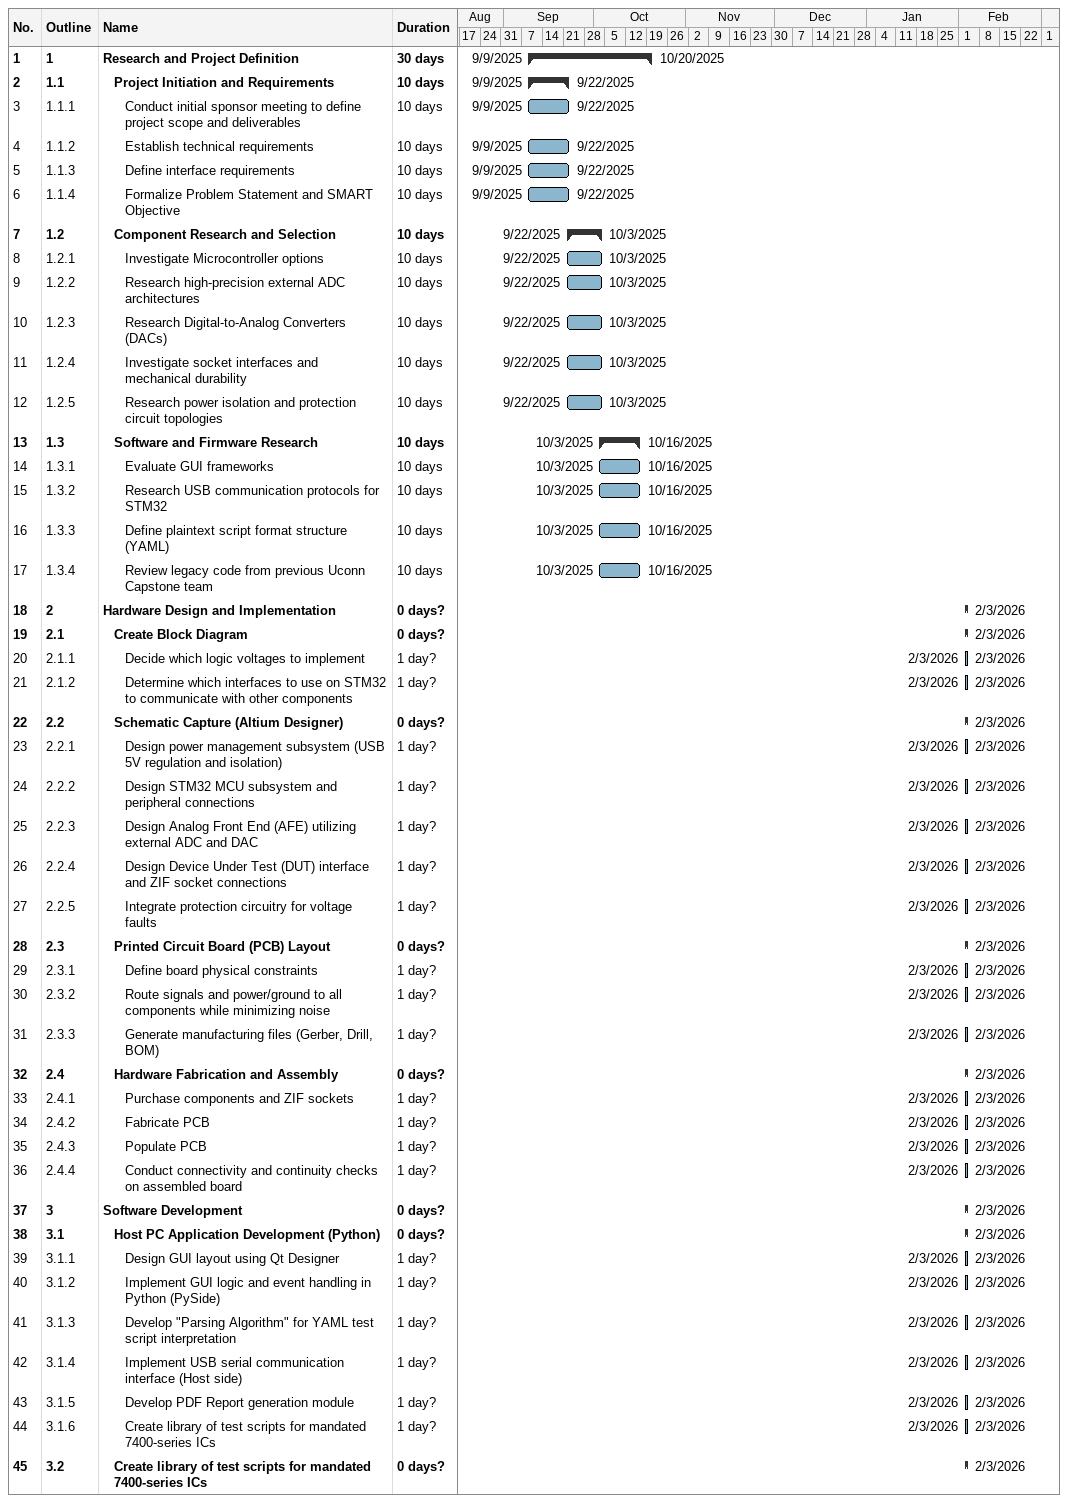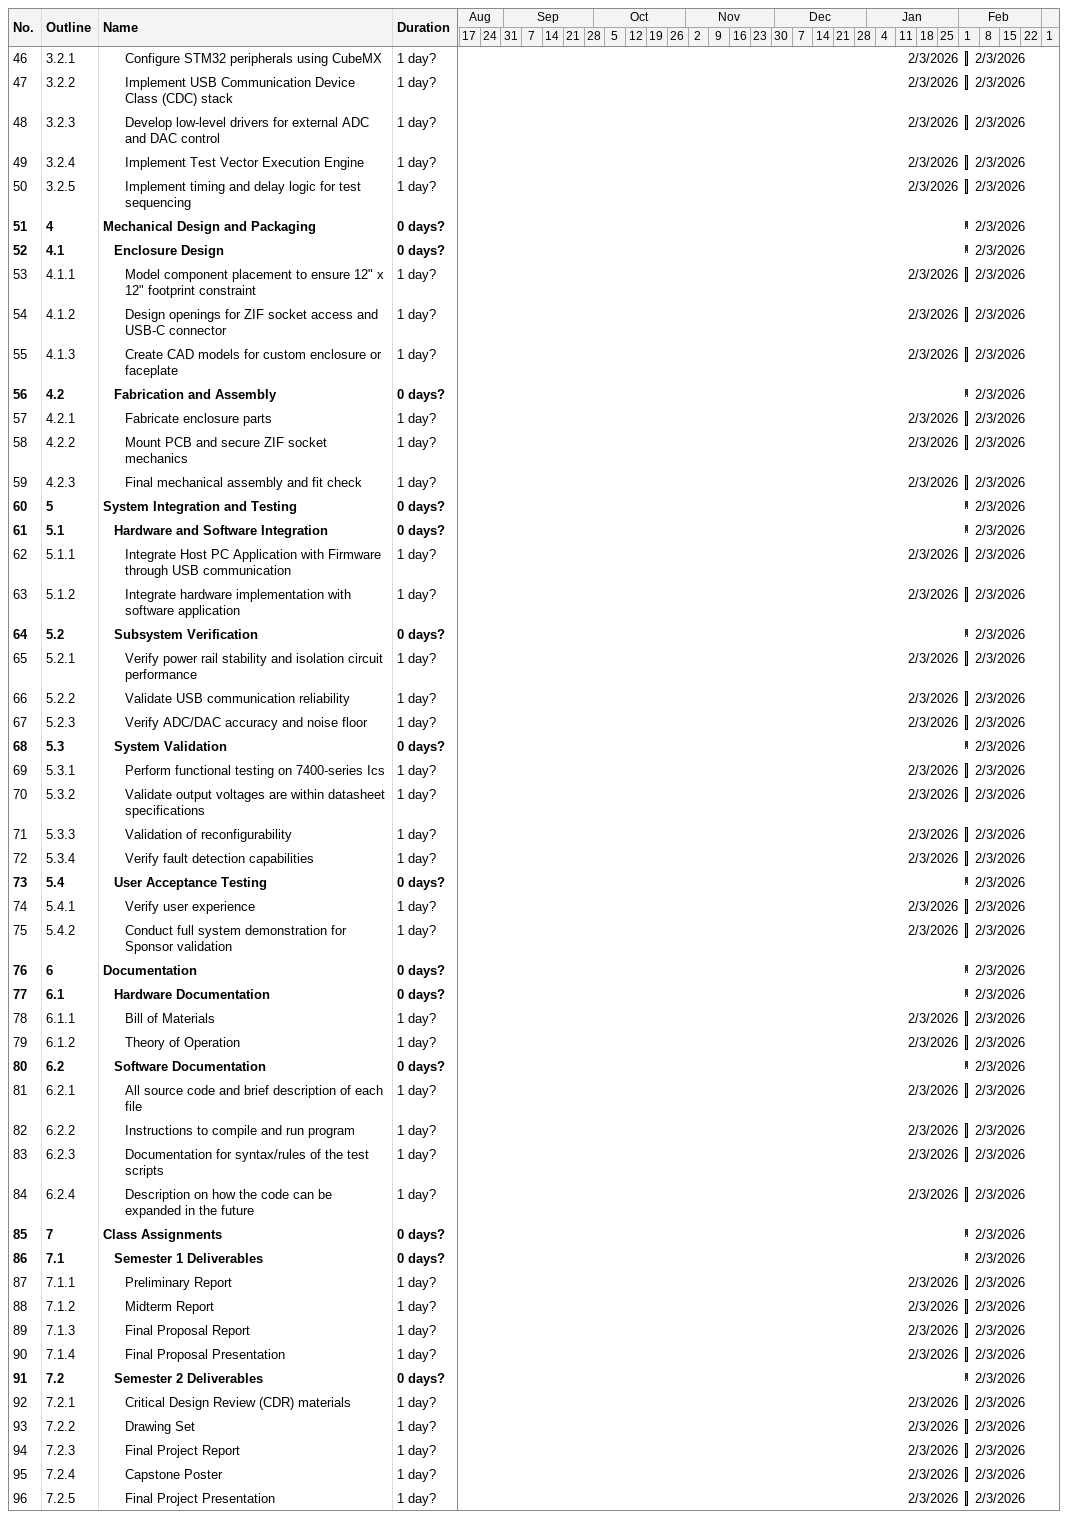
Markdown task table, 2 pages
| ID | WBS | Task | Duration | Start | Finish |
|---|---|---|---|---|---|
| 1 | 1 | **Research and Project Definition** | 30d | 2025-09-09 | 2025-10-20 |
| 2 | 1.1 | **Project Initiation and Requirements** | 10d | 2025-09-09 | 2025-09-22 |
| 3 | 1.1.1 | Conduct initial sponsor meeting to define project scope and deliverables | 10d | 2025-09-09 | 2025-09-22 |
| 4 | 1.1.2 | Establish technical requirements | 10d | 2025-09-09 | 2025-09-22 |
| 5 | 1.1.3 | Define interface requirements | 10d | 2025-09-09 | 2025-09-22 |
| 6 | 1.1.4 | Formalize Problem Statement and SMART Objective | 10d | 2025-09-09 | 2025-09-22 |
| 7 | 1.2 | **Component Research and Selection** | 10d | 2025-09-22 | 2025-10-03 |
| 8 | 1.2.1 | Investigate Microcontroller options | 10d | 2025-09-22 | 2025-10-03 |
| 9 | 1.2.2 | Research high-precision external ADC architectures | 10d | 2025-09-22 | 2025-10-03 |
| 10 | 1.2.3 | Research Digital-to-Analog Converters (DACs) | 10d | 2025-09-22 | 2025-10-03 |
| 11 | 1.2.4 | Investigate socket interfaces and mechanical durability | 10d | 2025-09-22 | 2025-10-03 |
| 12 | 1.2.5 | Research power isolation and protection circuit topologies | 10d | 2025-09-22 | 2025-10-03 |
| 13 | 1.3 | **Software and Firmware Research** | 10d | 2025-10-03 | 2025-10-16 |
| 14 | 1.3.1 | Evaluate GUI frameworks | 10d | 2025-10-03 | 2025-10-16 |
| 15 | 1.3.2 | Research USB communication protocols for STM32 | 10d | 2025-10-03 | 2025-10-16 |
| 16 | 1.3.3 | Define plaintext script format structure (YAML) | 10d | 2025-10-03 | 2025-10-16 |
| 17 | 1.3.4 | Review legacy code from previous Uconn Capstone team | 10d | 2025-10-03 | 2025-10-16 |
| 18 | 2 | **Hardware Design and Implementation** | 0d? | 2026-02-03 | 2026-02-03 |
| 19 | 2.1 | **Create Block Diagram** | 0d? | 2026-02-03 | 2026-02-03 |
| 20 | 2.1.1 | Decide which logic voltages to implement | 1d? | 2026-02-03 | 2026-02-03 |
| 21 | 2.1.2 | Determine which interfaces to use on STM32 to communicate with other components | 1d? | 2026-02-03 | 2026-02-03 |
| 22 | 2.2 | **Schematic Capture (Altium Designer)** | 0d? | 2026-02-03 | 2026-02-03 |
| 23 | 2.2.1 | Design power management subsystem (USB 5V regulation and isolation) | 1d? | 2026-02-03 | 2026-02-03 |
| 24 | 2.2.2 | Design STM32 MCU subsystem and peripheral connections | 1d? | 2026-02-03 | 2026-02-03 |
| 25 | 2.2.3 | Design Analog Front End (AFE) utilizing external ADC and DAC | 1d? | 2026-02-03 | 2026-02-03 |
| 26 | 2.2.4 | Design Device Under Test (DUT) interface and ZIF socket connections | 1d? | 2026-02-03 | 2026-02-03 |
| 27 | 2.2.5 | Integrate protection circuitry for voltage faults | 1d? | 2026-02-03 | 2026-02-03 |
| 28 | 2.3 | **Printed Circuit Board (PCB) Layout** | 0d? | 2026-02-03 | 2026-02-03 |
| 29 | 2.3.1 | Define board physical constraints | 1d? | 2026-02-03 | 2026-02-03 |
| 30 | 2.3.2 | Route signals and power/ground to all components while minimizing noise | 1d? | 2026-02-03 | 2026-02-03 |
| 31 | 2.3.3 | Generate manufacturing files (Gerber, Drill, BOM) | 1d? | 2026-02-03 | 2026-02-03 |
| 32 | 2.4 | **Hardware Fabrication and Assembly** | 0d? | 2026-02-03 | 2026-02-03 |
| 33 | 2.4.1 | Purchase components and ZIF sockets | 1d? | 2026-02-03 | 2026-02-03 |
| 34 | 2.4.2 | Fabricate PCB | 1d? | 2026-02-03 | 2026-02-03 |
| 35 | 2.4.3 | Populate PCB | 1d? | 2026-02-03 | 2026-02-03 |
| 36 | 2.4.4 | Conduct connectivity and continuity checks on assembled board | 1d? | 2026-02-03 | 2026-02-03 |
| 37 | 3 | **Software Development** | 0d? | 2026-02-03 | 2026-02-03 |
| 38 | 3.1 | **Host PC Application Development (Python)** | 0d? | 2026-02-03 | 2026-02-03 |
| 39 | 3.1.1 | Design GUI layout using Qt Designer | 1d? | 2026-02-03 | 2026-02-03 |
| 40 | 3.1.2 | Implement GUI logic and event handling in Python (PySide) | 1d? | 2026-02-03 | 2026-02-03 |
| 41 | 3.1.3 | Develop "Parsing Algorithm" for YAML test script interpretation | 1d? | 2026-02-03 | 2026-02-03 |
| 42 | 3.1.4 | Implement USB serial communication interface (Host side) | 1d? | 2026-02-03 | 2026-02-03 |
| 43 | 3.1.5 | Develop PDF Report generation module | 1d? | 2026-02-03 | 2026-02-03 |
| 44 | 3.1.6 | Create library of test scripts for mandated 7400-series ICs | 1d? | 2026-02-03 | 2026-02-03 |
| 45 | 3.2 | **Create library of test scripts for mandated 7400-series ICs** | 0d? | 2026-02-03 | 2026-02-03 |
| 46 | 3.2.1 | Configure STM32 peripherals using CubeMX | 1d? | 2026-02-03 | 2026-02-03 |
| 47 | 3.2.2 | Implement USB Communication Device Class (CDC) stack | 1d? | 2026-02-03 | 2026-02-03 |
| 48 | 3.2.3 | Develop low-level drivers for external ADC and DAC control | 1d? | 2026-02-03 | 2026-02-03 |
| 49 | 3.2.4 | Implement Test Vector Execution Engine | 1d? | 2026-02-03 | 2026-02-03 |
| 50 | 3.2.5 | Implement timing and delay logic for test sequencing | 1d? | 2026-02-03 | 2026-02-03 |
| 51 | 4 | **Mechanical Design and Packaging** | 0d? | 2026-02-03 | 2026-02-03 |
| 52 | 4.1 | **Enclosure Design** | 0d? | 2026-02-03 | 2026-02-03 |
| 53 | 4.1.1 | Model component placement to ensure 12" x 12" footprint constraint | 1d? | 2026-02-03 | 2026-02-03 |
| 54 | 4.1.2 | Design openings for ZIF socket access and USB-C connector | 1d? | 2026-02-03 | 2026-02-03 |
| 55 | 4.1.3 | Create CAD models for custom enclosure or faceplate | 1d? | 2026-02-03 | 2026-02-03 |
| 56 | 4.2 | **Fabrication and Assembly** | 0d? | 2026-02-03 | 2026-02-03 |
| 57 | 4.2.1 | Fabricate enclosure parts | 1d? | 2026-02-03 | 2026-02-03 |
| 58 | 4.2.2 | Mount PCB and secure ZIF socket mechanics | 1d? | 2026-02-03 | 2026-02-03 |
| 59 | 4.2.3 | Final mechanical assembly and fit check | 1d? | 2026-02-03 | 2026-02-03 |
| 60 | 5 | **System Integration and Testing** | 0d? | 2026-02-03 | 2026-02-03 |
| 61 | 5.1 | **Hardware and Software Integration** | 0d? | 2026-02-03 | 2026-02-03 |
| 62 | 5.1.1 | Integrate Host PC Application with Firmware through USB communication | 1d? | 2026-02-03 | 2026-02-03 |
| 63 | 5.1.2 | Integrate hardware implementation with software application | 1d? | 2026-02-03 | 2026-02-03 |
| 64 | 5.2 | **Subsystem Verification** | 0d? | 2026-02-03 | 2026-02-03 |
| 65 | 5.2.1 | Verify power rail stability and isolation circuit performance | 1d? | 2026-02-03 | 2026-02-03 |
| 66 | 5.2.2 | Validate USB communication reliability | 1d? | 2026-02-03 | 2026-02-03 |
| 67 | 5.2.3 | Verify ADC/DAC accuracy and noise floor | 1d? | 2026-02-03 | 2026-02-03 |
| 68 | 5.3 | **System Validation** | 0d? | 2026-02-03 | 2026-02-03 |
| 69 | 5.3.1 | Perform functional testing on 7400-series Ics | 1d? | 2026-02-03 | 2026-02-03 |
| 70 | 5.3.2 | Validate output voltages are within datasheet specifications | 1d? | 2026-02-03 | 2026-02-03 |
| 71 | 5.3.3 | Validation of reconfigurability | 1d? | 2026-02-03 | 2026-02-03 |
| 72 | 5.3.4 | Verify fault detection capabilities | 1d? | 2026-02-03 | 2026-02-03 |
| 73 | 5.4 | **User Acceptance Testing** | 0d? | 2026-02-03 | 2026-02-03 |
| 74 | 5.4.1 | Verify user experience | 1d? | 2026-02-03 | 2026-02-03 |
| 75 | 5.4.2 | Conduct full system demonstration for Sponsor validation | 1d? | 2026-02-03 | 2026-02-03 |
| 76 | 6 | **Documentation** | 0d? | 2026-02-03 | 2026-02-03 |
| 77 | 6.1 | **Hardware Documentation** | 0d? | 2026-02-03 | 2026-02-03 |
| 78 | 6.1.1 | Bill of Materials | 1d? | 2026-02-03 | 2026-02-03 |
| 79 | 6.1.2 | Theory of Operation | 1d? | 2026-02-03 | 2026-02-03 |
| 80 | 6.2 | **Software Documentation** | 0d? | 2026-02-03 | 2026-02-03 |
| 81 | 6.2.1 | All source code and brief description of each file | 1d? | 2026-02-03 | 2026-02-03 |
| 82 | 6.2.2 | Instructions to compile and run program | 1d? | 2026-02-03 | 2026-02-03 |
| 83 | 6.2.3 | Documentation for syntax/rules of the test scripts | 1d? | 2026-02-03 | 2026-02-03 |
| 84 | 6.2.4 | Description on how the code can be expanded in the future | 1d? | 2026-02-03 | 2026-02-03 |
| 85 | 7 | **Class Assignments** | 0d? | 2026-02-03 | 2026-02-03 |
| 86 | 7.1 | **Semester 1 Deliverables** | 0d? | 2026-02-03 | 2026-02-03 |
| 87 | 7.1.1 | Preliminary Report | 1d? | 2026-02-03 | 2026-02-03 |
| 88 | 7.1.2 | Midterm Report | 1d? | 2026-02-03 | 2026-02-03 |
| 89 | 7.1.3 | Final Proposal Report | 1d? | 2026-02-03 | 2026-02-03 |
| 90 | 7.1.4 | Final Proposal Presentation | 1d? | 2026-02-03 | 2026-02-03 |
| 91 | 7.2 | **Semester 2 Deliverables** | 0d? | 2026-02-03 | 2026-02-03 |
| 92 | 7.2.1 | Critical Design Review (CDR) materials | 1d? | 2026-02-03 | 2026-02-03 |
| 93 | 7.2.2 | Drawing Set | 1d? | 2026-02-03 | 2026-02-03 |
| 94 | 7.2.3 | Final Project Report | 1d? | 2026-02-03 | 2026-02-03 |
| 95 | 7.2.4 | Capstone Poster | 1d? | 2026-02-03 | 2026-02-03 |
| 96 | 7.2.5 | Final Project Presentation | 1d? | 2026-02-03 | 2026-02-03 |
